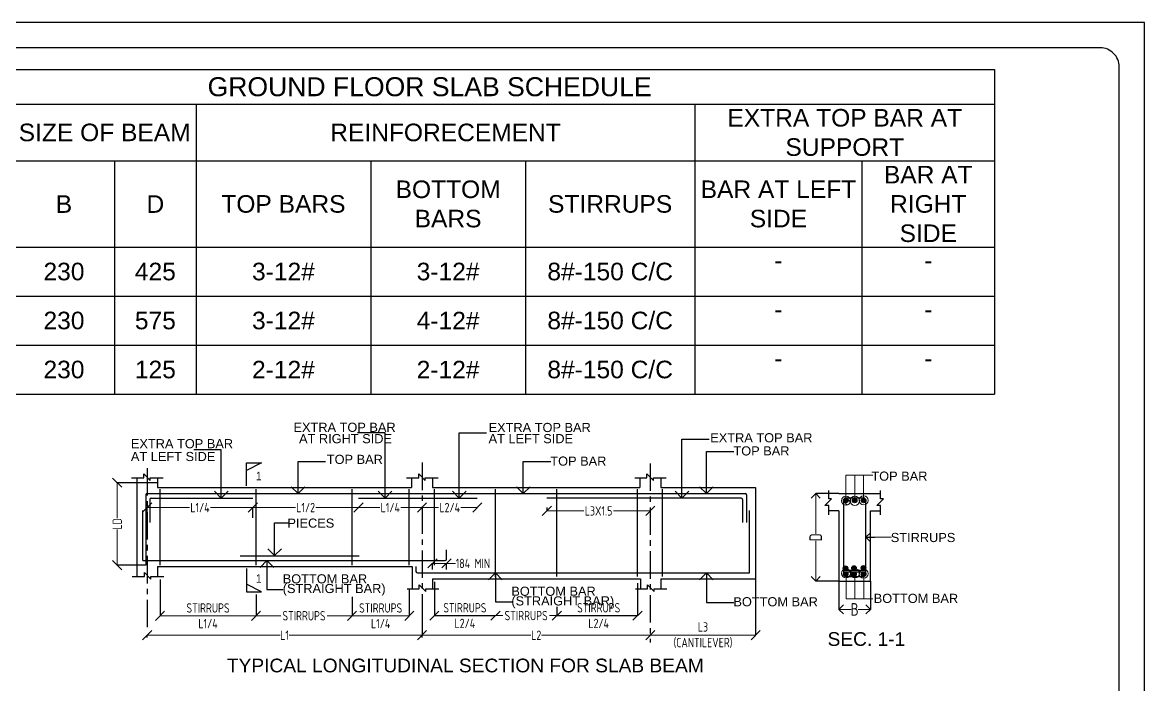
# Model space of a CAD drawing. Header units: inches. Extents: x -605 to 2991212, y -2872845 to 0.
# Drawn here: x 2813814 to 2852874, y -2649966 to -2626902 of the extents above; entities that cross this region are included whole.
import ezdxf
from ezdxf.enums import TextEntityAlignment as Align

# ---------------------------------------------------------------- set-up
doc = ezdxf.new("R2010")
doc.units = ezdxf.units.IN
doc.header["$LTSCALE"] = 600
doc.header["$MEASUREMENT"] = 0
doc.linetypes.add('CENTER', pattern=[2, 1.25, -0.25, 0.25, -0.25])
for name, color, linetype, lineweight in [('BLOCK', 7, 'Continuous', 30), ('ELE', 30, 'Continuous', 18), ('L4', 4, 'Continuous', 30), ('rDIMension', 1, 'Continuous', 18), ('rRCC 1', 3, 'Continuous', 25), ('rRCC 2', 40, 'Continuous', 15), ('rREINF 1', 1, 'Continuous', 25), ('rREINF 2', 4, 'Continuous', 25), ('rSHEET', 2, 'Continuous', 30), ('TEXT6', 6, 'Continuous', 50)]:
    doc.layers.add(name, color=color, linetype=linetype, lineweight=lineweight)
doc.layers.add('see level', color=2, linetype='Continuous')
doc.styles.add('DIM', font='geniso.shx', dxfattribs={"width": 0.85})
doc.styles.add('ROMANS', font='arial.ttf')
doc.styles.get("Standard").update_dxf_attribs({"font": 'arial.ttf'})
doc.styles.add('style1', font='arial.ttf', dxfattribs={"height": 8})
doc.dimstyles.new('ST-100', dxfattribs={"dimscale": 100, "dimtxt": 2.5, "dimasz": 2, "dimexe": 0.18, "dimexo": 0.0625, "dimgap": 0.2, "dimtad": 0, "dimdec": 0, "dimzin": 0, "dimdsep": 46, "dimtxsty": 'DIM', "dimblk": 'OPEN90', "dimcen": 0.09, "dimclrd": 256, "dimclrt": 7, "dimadec": 0, "dimazin": 0, "dimtfac": 1, "dimtdec": 0, "dimtofl": 0, "dimtmove": 0, "dimatfit": 3, "dimldrblk": 'OPEN90', "dimfxl": 1, "dimtolj": 1, "dimtzin": 0, "dimlwd": -1, "dimarcsym": 0})
doc.dimstyles.new('ST-50', dxfattribs={"dimscale": 100, "dimtxt": 2.5, "dimasz": 2, "dimexe": 0.18, "dimexo": 0.0625, "dimgap": 0.2, "dimtad": 0, "dimdec": 0, "dimlfac": 0.5, "dimzin": 0, "dimdsep": 46, "dimtxsty": 'DIM', "dimblk": 'OPEN90', "dimcen": 0.09, "dimclrd": 256, "dimclrt": 7, "dimadec": 0, "dimazin": 0, "dimtfac": 1, "dimtdec": 0, "dimtofl": 0, "dimtmove": 0, "dimatfit": 3, "dimldrblk": 'OPEN90', "dimfxl": 1, "dimtolj": 1, "dimtzin": 0, "dimlwd": -1, "dimarcsym": 0})

# ---------------------------------------------------------------- blocks, each defined once
blk = doc.blocks.new('*T2474')
at = {"layer": 'see level', "color": 0, "linetype": 'ByBlock', "lineweight": -2}
for p, q in [((0, 0), (39333, 0)), ((0, 0), (0, -6182)), ((39333, 0), (39333, -11302)), ((0, -1200), (39333, -1200)), ((5174, -1200), (5174, -11302)), ((11536, -1200), (11536, -11302)), ((28903, -1200), (28903, -11302)), ((5174, -3181), (39333, -3181)), ((8703, -3181), (8703, -11302)), ((17619, -3181), (17619, -11302)), ((23000, -3181), (23000, -11302)), ((34714, -3181), (34714, -11302)), ((0, -6182), (39333, -6182)), ((0, -6182), (0, -11302)), ((0, -7889), (39333, -7889)), ((0, -9596), (39333, -9596)), ((0, -11302), (39333, -11302))]:
    blk.add_line(p, q, dxfattribs=at)
at = {"layer": 'see level', "color": 0, "linetype": 'ByBlock'}
for s, insert, char_height, width, attachment_point in [('GROUND FLOOR SLAB SCHEDULE', (19667, -600), 661.62, 39015.72, 5), ('EXTRA TOP BAR AT SUPPORT', (34118, -2191), 612, 10112.72, 5), ('SIZE OF BEAM', (8355, -2191), 612, 6044.35, 5), ('REINFORECEMENT', (20220, -2191), 612, 17049.22, 5), ('BEAM MARKED', (2587, -3691), 612, 4856.7, 5), ('BAR AT RIGHT SIDE', (37024, -4682), 612, 4301.57, 5), ('BOTTOM BARS', (20310, -4682), 612, 5062.93, 5), ('BAR AT LEFT SIDE', (31809, -4682), 612, 5493.58, 5), ('B', (6939, -4682), 612, 3211.64, 5), ('D', (10120, -4682), 612, 2515.13, 5), ('TOP BARS', (14578, -4682), 612, 5765.72, 5), ('STIRRUPS', (25951, -4682), 612, 5585.43, 5), ('B1', (2587, -7036), 612, 4856.7, 5), ('230', (6939, -7036), 612, 3211.64, 5), ('425', (10120, -7036), 612, 2515.13, 5), ('3-12#', (14578, -7036), 612, 5765.72, 5), ('3-12#', (20310, -7036), 612, 5062.93, 5), ('8#-150 C/C', (25951, -7036), 612, 5585.43, 5), ('-', (31809, -6341), 612, 5493.58, 2), ('-', (37024, -6341), 612, 4301.57, 2), ('B2', (2587, -8742), 612, 4856.7, 5), ('230', (6939, -8742), 612, 3211.64, 5), ('575', (10120, -8742), 612, 2515.13, 5), ('3-12#', (14578, -8742), 612, 5765.72, 5), ('4-12#', (20310, -8742), 612, 5062.93, 5), ('8#-150 C/C', (25951, -8742), 612, 5585.43, 5), ('-', (31809, -8048), 612, 5493.58, 2), ('-', (37024, -8048), 612, 4301.57, 2), ('SB', (2587, -10449), 612, 4856.7, 5), ('230', (6939, -10449), 612, 3211.64, 5), ('125', (10120, -10449), 612, 2515.13, 5), ('2-12#', (14578, -10449), 612, 5765.72, 5), ('2-12#', (20310, -10449), 612, 5062.93, 5), ('8#-150 C/C', (25951, -10449), 612, 5585.43, 5), ('-', (31809, -9754), 612, 5493.58, 2), ('-', (37024, -9754), 612, 4301.57, 2)]:
    blk.add_mtext(s, dxfattribs=dict(at, insert=insert, char_height=char_height, width=width, attachment_point=attachment_point))
blk = doc.blocks.new('_Open90')
at = {"color": 0, "linetype": 'ByBlock', "lineweight": -2}
for p, q in [((0, 0), (-1, 0)), ((-0.5, 0.5), (0, 0)), ((0, 0), (-0.5, -0.5))]:
    blk.add_line(p, q, dxfattribs=at)
blk = doc.blocks.new('*D2476')
at = {"layer": 'Defpoints', "color": 0}
for p in [(1675055, -340281), (1675339, -340281), (1675562, -342196)]:
    blk.add_point(p, dxfattribs=at)
at = {"layer": 'rDIMension', "color": 0, "lineweight": -2}
for p, q in [((1675339, -340281), (1675055, -340281)), ((1675562, -342196), (1675055, -342196))]:
    blk.add_line(p, q, dxfattribs=at)
at = {"layer": 'rDIMension'}
for p, q in [((1675055, -340481), (1675055, -341160)), ((1675055, -341996), (1675055, -341317))]:
    blk.add_line(p, q, dxfattribs=at)
at = {"layer": 'rDIMension', "xscale": 200, "yscale": 200, "zscale": 200}
for p, rotation in [((1675055, -340281), 90), ((1675055, -342196), 270)]:
    blk.add_blockref('_Open90', p, dxfattribs=dict(at, rotation=rotation))
at = {"layer": 'rDIMension', "color": 7, "insert": (1675055, -341239), "char_height": 275, "attachment_point": 5, "rotation": 90, "style": 'DIM'}
blk.add_mtext('\\A1;D', dxfattribs=at)
blk = doc.blocks.new('*D2477')
at = {"layer": 'Defpoints', "color": 0}
for p in [(1675562, -342196), (1676252, -342196), (1676252, -342817)]:
    blk.add_point(p, dxfattribs=at)
at = {"layer": 'rDIMension', "color": 0, "lineweight": -2}
for p, q in [((1675562, -342196), (1675562, -342817)), ((1676252, -342196), (1676252, -342817))]:
    blk.add_line(p, q, dxfattribs=at)
at = {"layer": 'rDIMension'}
for p, q in [((1675762, -342817), (1675828, -342817)), ((1676052, -342817), (1675985, -342817))]:
    blk.add_line(p, q, dxfattribs=at)
at = {"layer": 'rDIMension', "xscale": 200, "yscale": 200, "zscale": 200, "rotation": 180}
blk.add_blockref('_Open90', (1675562, -342817), dxfattribs=at)
at = {"layer": 'rDIMension', "xscale": 200, "yscale": 200, "zscale": 200}
blk.add_blockref('_Open90', (1676252, -342817), dxfattribs=at)
at = {"layer": 'rDIMension', "color": 7, "insert": (1675907, -342817), "char_height": 275, "attachment_point": 5, "style": 'DIM'}
blk.add_mtext('\\A1;B', dxfattribs=at)
blk = doc.blocks.new('_Oblique')
at = {"color": 0, "lineweight": -2}
blk.add_line((-0.5, -0.5), (0.5, 0.5), dxfattribs=at)
blk = doc.blocks.new('*D2478')
at = {"layer": 'Defpoints', "color": 0}
for p in [(1671157, -342241), (1669392, -342761), (1669392, -342952)]:
    blk.add_point(p, dxfattribs=at)
at = {"layer": 'rDIMension', "color": 0, "lineweight": -2}
for p, q in [((1671157, -342241), (1671157, -342952)), ((1669392, -342761), (1669392, -342952))]:
    blk.add_line(p, q, dxfattribs=at)
at = {"layer": 'rDIMension'}
for p, q in [((1669392, -342952), (1669799, -342952)), ((1671157, -342952), (1670815, -342952))]:
    blk.add_line(p, q, dxfattribs=at)
at = {"layer": 'rDIMension', "xscale": 200, "yscale": 200, "zscale": 200, "rotation": 180}
blk.add_blockref('_Oblique', (1669392, -342952), dxfattribs=at)
at = {"layer": 'rDIMension', "xscale": 200, "yscale": 200, "zscale": 200}
blk.add_blockref('_Oblique', (1671157, -342952), dxfattribs=at)
at = {"layer": 'rDIMension', "color": 7, "insert": (1670307, -342952), "char_height": 205, "attachment_point": 5, "style": 'DIM'}
blk.add_mtext('\\A1;STIRRUPS\\PL2/4', dxfattribs=at)
blk = doc.blocks.new('*D2479')
at = {"layer": 'Defpoints', "color": 0}
for p in [(1668049, -342952), (1668049, -342952), (1669392, -342952)]:
    blk.add_point(p, dxfattribs=at)
at = {"layer": 'rDIMension', "color": 0, "lineweight": -2}
for p, q in [((1668049, -342952), (1668049, -342952)), ((1669392, -342952), (1669392, -342952))]:
    blk.add_line(p, q, dxfattribs=at)
at = {"layer": 'rDIMension'}
for p, q in [((1668049, -342952), (1668212, -342952)), ((1669392, -342952), (1669228, -342952))]:
    blk.add_line(p, q, dxfattribs=at)
at = {"layer": 'rDIMension', "xscale": 200, "yscale": 200, "zscale": 200, "rotation": 180}
blk.add_blockref('_Oblique', (1668049, -342952), dxfattribs=at)
at = {"layer": 'rDIMension', "xscale": 200, "yscale": 200, "zscale": 200}
blk.add_blockref('_Oblique', (1669392, -342952), dxfattribs=at)
at = {"layer": 'rDIMension', "color": 7, "insert": (1668720, -342952), "char_height": 205, "attachment_point": 5, "style": 'DIM'}
blk.add_mtext('\\A1;STIRRUPS', dxfattribs=at)
blk = doc.blocks.new('*D2480')
at = {"layer": 'Defpoints', "color": 0}
for p in [(1666712, -342211), (1668049, -342952), (1668049, -342952)]:
    blk.add_point(p, dxfattribs=at)
at = {"layer": 'rDIMension', "color": 0, "lineweight": -2}
for p, q in [((1666712, -342211), (1666712, -342952)), ((1668049, -342952), (1668049, -342952))]:
    blk.add_line(p, q, dxfattribs=at)
at = {"layer": 'rDIMension'}
for p, q in [((1666712, -342952), (1666873, -342952)), ((1668049, -342952), (1667888, -342952))]:
    blk.add_line(p, q, dxfattribs=at)
at = {"layer": 'rDIMension', "xscale": 200, "yscale": 200, "zscale": 200, "rotation": 180}
blk.add_blockref('_Oblique', (1666712, -342952), dxfattribs=at)
at = {"layer": 'rDIMension', "xscale": 200, "yscale": 200, "zscale": 200}
blk.add_blockref('_Oblique', (1668049, -342952), dxfattribs=at)
at = {"layer": 'rDIMension', "color": 7, "insert": (1667380, -342952), "char_height": 205, "attachment_point": 5, "style": 'DIM'}
blk.add_mtext('\\A1;STIRRUPS\\PL2/4', dxfattribs=at)
blk = doc.blocks.new('*D2481')
at = {"layer": 'Defpoints', "color": 0}
for p in [(1666444, -343382), (1660430, -343431), (1666444, -343431)]:
    blk.add_point(p, dxfattribs=at)
at = {"layer": 'rDIMension', "color": 0, "lineweight": -2}
for p, q in [((1660430, -343431), (1660430, -343382)), ((1666444, -343431), (1666444, -343382))]:
    blk.add_line(p, q, dxfattribs=at)
at = {"layer": 'rDIMension'}
for p, q in [((1660430, -343382), (1663339, -343382)), ((1666444, -343382), (1663535, -343382))]:
    blk.add_line(p, q, dxfattribs=at)
at = {"layer": 'rDIMension', "xscale": 200, "yscale": 200, "zscale": 200, "rotation": 180}
blk.add_blockref('_Oblique', (1660430, -343382), dxfattribs=at)
at = {"layer": 'rDIMension', "xscale": 200, "yscale": 200, "zscale": 200}
blk.add_blockref('_Oblique', (1666444, -343382), dxfattribs=at)
at = {"layer": 'rDIMension', "color": 7, "insert": (1663437, -343382), "char_height": 205, "attachment_point": 5, "style": 'DIM'}
blk.add_mtext('\\A1;L1', dxfattribs=at)
blk = doc.blocks.new('*D2482')
at = {"layer": 'Defpoints', "color": 0}
for p in [(1666444, -343068), (1671437, -343382), (1671437, -343382)]:
    blk.add_point(p, dxfattribs=at)
at = {"layer": 'rDIMension', "color": 0, "lineweight": -2}
for p, q in [((1666444, -343068), (1666444, -343382)), ((1671437, -343382), (1671437, -343382))]:
    blk.add_line(p, q, dxfattribs=at)
at = {"layer": 'rDIMension'}
for p, q in [((1666444, -343382), (1668825, -343382)), ((1671437, -343382), (1669056, -343382))]:
    blk.add_line(p, q, dxfattribs=at)
at = {"layer": 'rDIMension', "xscale": 200, "yscale": 200, "zscale": 200, "rotation": 180}
blk.add_blockref('_Oblique', (1666444, -343382), dxfattribs=at)
at = {"layer": 'rDIMension', "xscale": 200, "yscale": 200, "zscale": 200}
blk.add_blockref('_Oblique', (1671437, -343382), dxfattribs=at)
at = {"layer": 'rDIMension', "color": 7, "insert": (1668941, -343382), "char_height": 205, "attachment_point": 5, "style": 'DIM'}
blk.add_mtext('\\A1;L2', dxfattribs=at)
blk = doc.blocks.new('*D2483')
at = {"layer": 'Defpoints', "color": 0}
for p in [(1673741, -342147), (1671437, -343382), (1673741, -343382)]:
    blk.add_point(p, dxfattribs=at)
at = {"layer": 'rDIMension', "color": 0, "lineweight": -2}
for p, q in [((1673741, -342147), (1673741, -343382)), ((1671437, -343382), (1671437, -343382))]:
    blk.add_line(p, q, dxfattribs=at)
at = {"layer": 'rDIMension'}
for p, q in [((1671437, -343382), (1671889, -343382)), ((1673741, -343382), (1673288, -343382))]:
    blk.add_line(p, q, dxfattribs=at)
at = {"layer": 'rDIMension', "xscale": 200, "yscale": 200, "zscale": 200, "rotation": 180}
blk.add_blockref('_Oblique', (1671437, -343382), dxfattribs=at)
at = {"layer": 'rDIMension', "xscale": 200, "yscale": 200, "zscale": 200}
blk.add_blockref('_Oblique', (1673741, -343382), dxfattribs=at)
at = {"layer": 'rDIMension', "color": 7, "insert": (1672589, -343382), "char_height": 205, "attachment_point": 5, "style": 'DIM'}
blk.add_mtext('\\A1;L3\\P(CANTILEVER)', dxfattribs=at)
blk = doc.blocks.new('*D2484')
at = {"layer": 'Defpoints', "color": 0}
for p in [(1666164, -342363), (1664911, -342538), (1664911, -342956)]:
    blk.add_point(p, dxfattribs=at)
at = {"layer": 'rDIMension', "color": 0, "lineweight": -2}
for p, q in [((1666164, -342363), (1666164, -342956)), ((1664911, -342538), (1664911, -342956))]:
    blk.add_line(p, q, dxfattribs=at)
at = {"layer": 'rDIMension'}
for p, q in [((1664911, -342956), (1665030, -342956)), ((1666164, -342956), (1666045, -342956))]:
    blk.add_line(p, q, dxfattribs=at)
at = {"layer": 'rDIMension', "xscale": 200, "yscale": 200, "zscale": 200, "rotation": 180}
blk.add_blockref('_Oblique', (1664911, -342956), dxfattribs=at)
at = {"layer": 'rDIMension', "xscale": 200, "yscale": 200, "zscale": 200}
blk.add_blockref('_Oblique', (1666164, -342956), dxfattribs=at)
at = {"layer": 'rDIMension', "color": 7, "insert": (1665537, -342956), "char_height": 205, "attachment_point": 5, "style": 'DIM'}
blk.add_mtext('\\A1;STIRRUPS\\PL1/4', dxfattribs=at)
blk = doc.blocks.new('*D2485')
at = {"layer": 'Defpoints', "color": 0}
for p in [(1662811, -342487), (1664911, -342584), (1662811, -342956)]:
    blk.add_point(p, dxfattribs=at)
at = {"layer": 'rDIMension', "color": 0, "lineweight": -2}
for p, q in [((1662811, -342487), (1662811, -342956)), ((1664911, -342584), (1664911, -342956))]:
    blk.add_line(p, q, dxfattribs=at)
at = {"layer": 'rDIMension'}
for p, q in [((1662811, -342956), (1663353, -342956)), ((1664911, -342956), (1664369, -342956))]:
    blk.add_line(p, q, dxfattribs=at)
at = {"layer": 'rDIMension', "xscale": 200, "yscale": 200, "zscale": 200, "rotation": 180}
blk.add_blockref('_Oblique', (1662811, -342956), dxfattribs=at)
at = {"layer": 'rDIMension', "xscale": 200, "yscale": 200, "zscale": 200}
blk.add_blockref('_Oblique', (1664911, -342956), dxfattribs=at)
at = {"layer": 'rDIMension', "color": 7, "insert": (1663861, -342956), "char_height": 205, "attachment_point": 5, "style": 'DIM'}
blk.add_mtext('\\A1;STIRRUPS', dxfattribs=at)
blk = doc.blocks.new('*D2486')
at = {"layer": 'Defpoints', "color": 0}
for p in [(1660711, -342165), (1662811, -342561), (1660711, -342956)]:
    blk.add_point(p, dxfattribs=at)
at = {"layer": 'rDIMension', "color": 0, "lineweight": -2}
for p, q in [((1660711, -342165), (1660711, -342956)), ((1662811, -342561), (1662811, -342956))]:
    blk.add_line(p, q, dxfattribs=at)
at = {"layer": 'rDIMension'}
for p, q in [((1660711, -342956), (1661253, -342956)), ((1662811, -342956), (1662269, -342956))]:
    blk.add_line(p, q, dxfattribs=at)
at = {"layer": 'rDIMension', "xscale": 200, "yscale": 200, "zscale": 200, "rotation": 180}
blk.add_blockref('_Oblique', (1660711, -342956), dxfattribs=at)
at = {"layer": 'rDIMension', "xscale": 200, "yscale": 200, "zscale": 200}
blk.add_blockref('_Oblique', (1662811, -342956), dxfattribs=at)
at = {"layer": 'rDIMension', "color": 7, "insert": (1661761, -342956), "char_height": 205, "attachment_point": 5, "style": 'DIM'}
blk.add_mtext('\\A1;STIRRUPS\\PL1/4', dxfattribs=at)
blk = doc.blocks.new('*D2487')
at = {"layer": 'Defpoints', "color": 0}
for p in [(1662741, -340587), (1660430, -340860), (1662741, -340810)]:
    blk.add_point(p, dxfattribs=at)
at = {"layer": 'rDIMension', "color": 0, "lineweight": -2}
for p, q in [((1660430, -340860), (1660430, -340587)), ((1662741, -340810), (1662741, -340587))]:
    blk.add_line(p, q, dxfattribs=at)
at = {"layer": 'rDIMension'}
for p, q in [((1660430, -340587), (1661356, -340587)), ((1662741, -340587), (1661814, -340587))]:
    blk.add_line(p, q, dxfattribs=at)
at = {"layer": 'rDIMension', "xscale": 200, "yscale": 200, "zscale": 200, "rotation": 180}
blk.add_blockref('_Oblique', (1660430, -340587), dxfattribs=at)
at = {"layer": 'rDIMension', "xscale": 200, "yscale": 200, "zscale": 200}
blk.add_blockref('_Oblique', (1662741, -340587), dxfattribs=at)
at = {"layer": 'rDIMension', "color": 7, "insert": (1661585, -340587), "char_height": 205, "attachment_point": 5, "style": 'DIM'}
blk.add_mtext('\\A1;L1/4', dxfattribs=at)
blk = doc.blocks.new('*D2488')
at = {"layer": 'Defpoints', "color": 0}
for p in [(1662741, -340587), (1665053, -340587), (1665053, -340587)]:
    blk.add_point(p, dxfattribs=at)
at = {"layer": 'rDIMension', "color": 0, "lineweight": -2}
for p, q in [((1662741, -340587), (1662741, -340587)), ((1665053, -340587), (1665053, -340587))]:
    blk.add_line(p, q, dxfattribs=at)
at = {"layer": 'rDIMension'}
for p, q in [((1662741, -340587), (1663676, -340587)), ((1665053, -340587), (1664117, -340587))]:
    blk.add_line(p, q, dxfattribs=at)
at = {"layer": 'rDIMension', "xscale": 200, "yscale": 200, "zscale": 200, "rotation": 180}
blk.add_blockref('_Oblique', (1662741, -340587), dxfattribs=at)
at = {"layer": 'rDIMension', "xscale": 200, "yscale": 200, "zscale": 200}
blk.add_blockref('_Oblique', (1665053, -340587), dxfattribs=at)
at = {"layer": 'rDIMension', "color": 7, "insert": (1663897, -340587), "char_height": 205, "attachment_point": 5, "style": 'DIM'}
blk.add_mtext('\\A1;L1/2', dxfattribs=at)
blk = doc.blocks.new('*D2489')
at = {"layer": 'Defpoints', "color": 0}
for p in [(1665053, -340587), (1666444, -340587), (1666444, -340587)]:
    blk.add_point(p, dxfattribs=at)
at = {"layer": 'rDIMension', "color": 0, "lineweight": -2}
for p, q in [((1665053, -340587), (1665053, -340587)), ((1666444, -340587), (1666444, -340587))]:
    blk.add_line(p, q, dxfattribs=at)
at = {"layer": 'rDIMension'}
for p, q in [((1665053, -340587), (1665519, -340587)), ((1666444, -340587), (1665978, -340587))]:
    blk.add_line(p, q, dxfattribs=at)
at = {"layer": 'rDIMension', "xscale": 200, "yscale": 200, "zscale": 200, "rotation": 180}
blk.add_blockref('_Oblique', (1665053, -340587), dxfattribs=at)
at = {"layer": 'rDIMension', "xscale": 200, "yscale": 200, "zscale": 200}
blk.add_blockref('_Oblique', (1666444, -340587), dxfattribs=at)
at = {"layer": 'rDIMension', "color": 7, "insert": (1665748, -340587), "char_height": 205, "attachment_point": 5, "style": 'DIM'}
blk.add_mtext('\\A1;L1/4', dxfattribs=at)
blk = doc.blocks.new('*D2490')
at = {"layer": 'Defpoints', "color": 0}
for p in [(1666444, -340587), (1667652, -340587), (1667652, -340587)]:
    blk.add_point(p, dxfattribs=at)
at = {"layer": 'rDIMension', "color": 0, "lineweight": -2}
for p, q in [((1666444, -340587), (1666444, -340587)), ((1667652, -340587), (1667652, -340587))]:
    blk.add_line(p, q, dxfattribs=at)
at = {"layer": 'rDIMension'}
for p, q in [((1666444, -340587), (1666801, -340587)), ((1667652, -340587), (1667294, -340587))]:
    blk.add_line(p, q, dxfattribs=at)
at = {"layer": 'rDIMension', "xscale": 200, "yscale": 200, "zscale": 200, "rotation": 180}
blk.add_blockref('_Oblique', (1666444, -340587), dxfattribs=at)
at = {"layer": 'rDIMension', "xscale": 200, "yscale": 200, "zscale": 200}
blk.add_blockref('_Oblique', (1667652, -340587), dxfattribs=at)
at = {"layer": 'rDIMension', "color": 7, "insert": (1667048, -340587), "char_height": 205, "attachment_point": 5, "style": 'DIM'}
blk.add_mtext('\\A1;L2/4', dxfattribs=at)
blk = doc.blocks.new('*D2491')
at = {"layer": 'Defpoints', "color": 0}
for p in [(1669173, -340587), (1669173, -340660), (1671437, -340660)]:
    blk.add_point(p, dxfattribs=at)
at = {"layer": 'rDIMension', "color": 0, "lineweight": -2}
for p, q in [((1669173, -340587), (1669173, -340660)), ((1671437, -340660), (1671437, -340660))]:
    blk.add_line(p, q, dxfattribs=at)
at = {"layer": 'rDIMension'}
for p, q in [((1669173, -340660), (1669980, -340660)), ((1671437, -340660), (1670630, -340660))]:
    blk.add_line(p, q, dxfattribs=at)
at = {"layer": 'rDIMension', "xscale": 200, "yscale": 200, "zscale": 200, "rotation": 180}
blk.add_blockref('_Oblique', (1669173, -340660), dxfattribs=at)
at = {"layer": 'rDIMension', "xscale": 200, "yscale": 200, "zscale": 200}
blk.add_blockref('_Oblique', (1671437, -340660), dxfattribs=at)
at = {"layer": 'rDIMension', "color": 7, "insert": (1670305, -340660), "char_height": 205, "attachment_point": 5, "style": 'DIM'}
blk.add_mtext('\\A1;L3X1.5', dxfattribs=at)
blk = doc.blocks.new('*D2492')
at = {"layer": 'Defpoints', "color": 0}
for p in [(1666673, -341943), (1666977, -341810), (1666977, -341943)]:
    blk.add_point(p, dxfattribs=at)
at = {"layer": 'rDIMension', "color": 0, "lineweight": -2}
for p, q in [((1666673, -341943), (1666673, -341810)), ((1666977, -341943), (1666977, -341810))]:
    blk.add_line(p, q, dxfattribs=at)
at = {"layer": 'rDIMension'}
for p, q in [((1666673, -341810), (1666977, -341810)), ((1666977, -341810), (1667177, -341810))]:
    blk.add_line(p, q, dxfattribs=at)
at = {"layer": 'rDIMension', "xscale": 200, "yscale": 200, "zscale": 200, "rotation": 180}
blk.add_blockref('_Oblique', (1666673, -341810), dxfattribs=at)
at = {"layer": 'rDIMension', "xscale": 200, "yscale": 200, "zscale": 200}
blk.add_blockref('_Oblique', (1666977, -341810), dxfattribs=at)
at = {"layer": 'rDIMension', "color": 7, "insert": (1667555, -341810), "char_height": 205, "attachment_point": 5, "style": 'DIM'}
blk.add_mtext('\\A1;184 MIN', dxfattribs=at)
blk = doc.blocks.new('*D2493')
at = {"layer": 'Defpoints', "color": 0}
for p in [(1660659, -340043), (1659774, -341848), (1660399, -341848)]:
    blk.add_point(p, dxfattribs=at)
at = {"layer": 'rDIMension', "color": 0, "lineweight": -2}
for p, q in [((1660659, -340043), (1659774, -340043)), ((1660399, -341848), (1659774, -341848))]:
    blk.add_line(p, q, dxfattribs=at)
at = {"layer": 'rDIMension'}
for p, q in [((1659774, -340043), (1659774, -340821)), ((1659774, -341848), (1659774, -341070))]:
    blk.add_line(p, q, dxfattribs=at)
at = {"layer": 'rDIMension', "xscale": 200, "yscale": 200, "zscale": 200}
for p, rotation in [((1659774, -340043), 90), ((1659774, -341848), 270)]:
    blk.add_blockref('_Oblique', p, dxfattribs=dict(at, rotation=rotation))
at = {"layer": 'rDIMension', "color": 7, "insert": (1659774, -340945), "char_height": 205, "attachment_point": 5, "rotation": 90, "style": 'DIM'}
blk.add_mtext('\\A1;LD', dxfattribs=at)
blk = doc.blocks.new('SMV-2')
at = {"layer": 'L4'}
for points in [[(0, 0), (0, -815), (-535, -815)], [(-535, -815), (0, -546)]]:
    blk.add_lwpolyline(points, dxfattribs=at)
at = {"layer": 'TEXT6', "style": 'ROMANS', "width": 0.85}
blk.add_attdef('SEC', text='', height=300, dxfattribs=at).set_placement((-410, -346), align=Align.MIDDLE_CENTER)
blk = doc.blocks.new('GBGB')
at = {"layer": 'rREINF 2'}
h = blk.add_hatch(color=256, dxfattribs=at)
h.dxf.hatch_style = 1
h.paths.add_polyline_path([(1675760.8, -340430.9, 1), (1675661.8, -340430.9, 1)])
h = blk.add_hatch(color=256, dxfattribs=at)
h.dxf.hatch_style = 1
h.paths.add_polyline_path([(1675956.3, -340430.9, 1), (1675857.3, -340430.9, 1)])
h = blk.add_hatch(color=256, dxfattribs=at)
h.dxf.hatch_style = 1
h.paths.add_polyline_path([(1676151.8, -340430.9, 1), (1676052.8, -340430.9, 1)])
h = blk.add_hatch(color=256, dxfattribs=at)
h.dxf.hatch_style = 1
h.paths.add_polyline_path([(1675757.2, -341913, 1), (1675658.2, -341913, 1)])
h = blk.add_hatch(color=256, dxfattribs=at)
h.dxf.hatch_style = 1
h.paths.add_polyline_path([(1675940.6, -341909.4, 1), (1675841.6, -341909.4, 1)])
h = blk.add_hatch(color=256, dxfattribs=at)
h.dxf.hatch_style = 1
h.paths.add_polyline_path([(1676149.1, -341907.1, 1), (1676050.1, -341907.1, 1)])
h = blk.add_hatch(color=256, dxfattribs=at)
h.dxf.hatch_style = 1
h.paths.add_polyline_path([(1675760.8, -342046.5, 1), (1675661.8, -342046.5, 1)])
h = blk.add_hatch(color=256, dxfattribs=at)
h.dxf.hatch_style = 1
h.paths.add_polyline_path([(1675940.6, -342046.5, 1), (1675841.6, -342046.5, 1)])
h = blk.add_hatch(color=256, dxfattribs=at)
h.dxf.hatch_style = 1
h.paths.add_polyline_path([(1676151.8, -342046.5, 1), (1676052.8, -342046.5, 1)])
at = {"color": 8, "linetype": 'CENTER', "ltscale": 0.8}
for p, q in [((1660429.7, -339726.5), (1660429.7, -343264.7)), ((1666444.2, -339603.6), (1666444.2, -343264.7)), ((1671436.9, -339624.3), (1671436.9, -343539.7))]:
    blk.add_line(p, q, dxfattribs=at)
at = {"layer": 'rDIMension', "linetype": 'ByBlock'}
for p, q in [((1660710.9, -342955.9), (1662810.9, -342955.9)), ((1664910.9, -342955.9), (1666163.9, -342955.9)), ((1671436.9, -343382.3), (1673740.5, -343382.3))]:
    blk.add_line(p, q, dxfattribs=at)
at = {"layer": 'rRCC 1'}
for p, q in [((1660200.5, -339933.9), (1660200.5, -342092.8)), ((1660658.9, -339933.9), (1660658.9, -340151.4)), ((1666215, -339933.9), (1666215, -340151.4)), ((1666673.4, -339933.9), (1666673.4, -340151.4)), ((1671207.7, -339933.9), (1671207.7, -340151.4)), ((1671666.1, -339933.9), (1671666.1, -340151.4)), ((1660658.9, -340151.4), (1666215, -340151.4)), ((1666673.4, -340151.4), (1671207.7, -340151.4)), ((1671666.1, -340151.4), (1673740.5, -340151.4)), ((1673740.5, -340151.4), (1673740.5, -342146.5)), ((1675561.8, -340281.4), (1675338.7, -340281.4)), ((1675561.8, -340281.4), (1676251.8, -340281.4)), ((1676251.8, -340281.4), (1676474.8, -340281.4)), ((1675561.8, -340656.4), (1675338.7, -340656.4)), ((1676251.8, -340656.4), (1676474.8, -340656.4)), ((1660658.9, -341876.2), (1666228.9, -341876.2)), ((1660658.9, -341876.2), (1660658.9, -342092.8)), ((1666228.9, -341876.2), (1666228.9, -342363.2)), ((1666673.4, -342017.5), (1671221.6, -342017.5)), ((1666673.4, -342146.5), (1671221.6, -342146.5)), ((1666673.4, -342146.5), (1666673.4, -342363.2)), ((1671221.6, -342146.5), (1671221.6, -342363.2)), ((1671666.1, -342146.5), (1673740.5, -342146.5)), ((1671666.1, -342146.5), (1671666.1, -342363.2))]:
    blk.add_line(p, q, dxfattribs=at)
at = {"layer": 'rRCC 1', "color": 1, "linetype": 'ByBlock'}
for p, q in [((1675674.6, -340464.1), (1675746.5, -340535.9)), ((1675747.3, -340396.9), (1675809, -340458.6)), ((1675661.8, -341958.9), (1676151.8, -341958.9)), ((1675661.8, -341997), (1676151.8, -341997))]:
    blk.add_line(p, q, dxfattribs=at)
at = {"layer": 'rRCC 1'}
for points in [[(1660088.8, -339933.9), (1660354.7, -339933.9), (1660354.7, -339851.9), (1660498.2, -339995.4), (1660498.2, -339933.9), (1660779.5, -339933.9)], [(1666103.3, -339933.9), (1666369.2, -339933.9), (1666369.2, -339851.9), (1666512.6, -339995.4), (1666512.6, -339933.9), (1666794, -339933.9)], [(1671096, -339933.9), (1671361.8, -339933.9), (1671361.8, -339851.9), (1671505.3, -339995.4), (1671505.3, -339933.9), (1671786.7, -339933.9)], [(1675338.7, -340744.4), (1675338.7, -340540.6), (1675256.8, -340540.6), (1675400.3, -340397.1), (1675338.7, -340397.1), (1675338.7, -340215.3)], [(1676474.8, -340744.4), (1676474.8, -340540.6), (1676392.9, -340540.6), (1676536.3, -340397.1), (1676474.8, -340397.1), (1676474.8, -340215.3)], [(1675561.8, -340656.4), (1675561.8, -342196), (1676251.8, -342196), (1676251.8, -340656.4)], [(1660102.7, -342092.8), (1660368.6, -342092.8), (1660368.6, -342010.9), (1660512.1, -342154.3), (1660512.1, -342092.8), (1660793.4, -342092.8)], [(1666117.2, -342363.2), (1666383, -342363.2), (1666383, -342281.2), (1666526.5, -342424.7), (1666526.5, -342363.2), (1666807.9, -342363.2)], [(1671109.9, -342363.2), (1671375.7, -342363.2), (1671375.7, -342281.2), (1671519.2, -342424.7), (1671519.2, -342363.2), (1671800.6, -342363.2)]]:
    blk.add_lwpolyline(points, dxfattribs=at)
at = {"layer": 'rRCC 1', "color": 1, "linetype": 'ByBlock'}
blk.add_lwpolyline([(1676102.3, -340381.4), (1675711.3, -340381.4, 0.4142136), (1675661.8, -340430.9), (1675661.8, -342046.5, 0.4142136), (1675711.3, -342096), (1676102.3, -342096, 0.4142136), (1676151.8, -342046.5), (1676151.8, -340430.9, 0.4142136)], format="xyb", close=True, dxfattribs=at)
blk.add_arc((1676085.6, -341890.3), 68.8, 275.3335, 343.95093, dxfattribs=at)
at = {"layer": 'rREINF 1'}
for p, q in [((1660710.9, -341847.6), (1660710.9, -340183.9)), ((1662810.9, -341847.6), (1662810.9, -340183.9)), ((1664910.9, -341847.6), (1664910.9, -340183.9)), ((1666163.9, -341847.6), (1666163.9, -340183.9)), ((1666712.1, -341847.6), (1666712.1, -340183.9)), ((1668048.7, -342104.1), (1668048.7, -340183.9)), ((1669391.7, -342094.1), (1669391.7, -340183.9)), ((1671156.6, -342094.1), (1671156.6, -340183.9)), ((1671704.8, -342094.1), (1671704.8, -340183.9)), ((1660429, -340280.5), (1673512.1, -340280.5)), ((1660485.5, -340409.3), (1660485.5, -340913.7)), ((1660515.5, -340379.3), (1662740.5, -340379.3)), ((1665052.6, -340379.3), (1667651.7, -340379.3)), ((1673425.5, -340379.3), (1669173.4, -340379.3)), ((1673455.5, -340409.3), (1673455.5, -340913.7)), ((1662467.2, -341647.4), (1665066.3, -341647.4)), ((1666977.4, -341716.2), (1666977.4, -341511.1)), ((1660336.7, -341746.2), (1666947.4, -341746.2)), ((1666310.6, -341876.1), (1666310.6, -341987.5)), ((1666340.6, -342017.5), (1673604.3, -342017.5)), ((1666705.8, -342952.2), (1668048.7, -342952.2)), ((1669391.7, -342952.2), (1671156.6, -342952.2))]:
    blk.add_line(p, q, dxfattribs=at)
at = {"layer": 'rREINF 1', "color": 1, "linetype": 'ByBlock'}
for p, q in [((1660399, -340310.5), (1660399, -341847.6)), ((1673542.1, -340310.5), (1673542.1, -340913.7)), ((1660336.7, -341746.2), (1660336.7, -340650.8)), ((1673604.3, -342017.5), (1673604.3, -340650.8))]:
    blk.add_line(p, q, dxfattribs=at)
at = {"layer": 'rREINF 1', "linetype": 'ByBlock'}
for centre, start, end in [((1660429, -340310.5), 90, 180), ((1673512.1, -340310.5), 0, 90)]:
    blk.add_arc(centre, 30, start, end, dxfattribs=at)
at = {"layer": 'rREINF 1'}
for centre, start, end in [((1660515.5, -340409.3), 90, 180), ((1673425.5, -340409.3), 0, 90), ((1666947.4, -341716.2), 270, 0), ((1666340.6, -341987.5), 180, 270)]:
    blk.add_arc(centre, 30, start, end, dxfattribs=at)
at = {"layer": 'rREINF 2'}
for centre in [(1675711.3, -340430.9), (1675906.8, -340430.9), (1676102.3, -340430.9), (1675707.7, -341913), (1675891.1, -341909.4), (1676099.6, -341907.1), (1675711.3, -342046.5), (1675891.1, -342046.5), (1676102.3, -342046.5)]:
    blk.add_circle(centre, 49.5, dxfattribs=at)
at = {"layer": 'BLOCK'}
ref = blk.add_blockref('SMV-2', (1662599.5, -340114.8), dxfattribs=dict(at, xscale=0.6250000000291038, yscale=0.6250000000145519, zscale=0.625, rotation=180))
ref.add_attrib('SEC', '1', dxfattribs={"layer": 'TEXT6', "height": 187.5, "style": 'ROMANS', "width": 0.85}).set_placement((1662872.5, -339898.4), align=Align.MIDDLE_CENTER)
ref = blk.add_blockref('SMV-2', (1662599.5, -341924.5), dxfattribs=dict(at, xscale=-0.6250000000291038, yscale=0.6250000000291038, zscale=0.6250000000291038))
ref.add_attrib('SEC', '1', dxfattribs={"layer": 'TEXT6', "height": 187.5, "style": 'ROMANS', "width": 0.85}).set_placement((1662872.5, -342141), align=Align.MIDDLE_CENTER)
at = {"layer": 'ELE', "style": 'style1'}
for s, p in [('EXTRA TOP BAR', (1663630.4, -338930.2)), ('EXTRA TOP BAR', (1667899, -338934.3)), ('AT RIGHT SIDE', (1663752.3, -339179.1)), ('AT LEFT SIDE', (1667899, -339178.1)), ('EXTRA TOP BAR', (1672748, -339159)), ('EXTRA TOP BAR', (1660073.8, -339288.7)), ('TOP BAR', (1673254.7, -339446.9)), ('AT LEFT SIDE', (1660073.8, -339569.6)), ('TOP BAR', (1664359.5, -339632.6)), ('TOP BAR', (1669249.2, -339670)), ('PIECES', (1663498.4, -341027.7)), ('BOTTOM BAR', (1663395.2, -342247.6)), ('(STRAIGHT BAR)', (1663395.2, -342459.2)), ('BOTTOM BAR', (1668395.9, -342518.9)), ('(STRAIGHT BAR)', (1668395.9, -342730.4)), ('BOTTOM BAR', (1673254.7, -342749))]:
    blk.add_text(s, height=200, dxfattribs=at).set_placement(p)
at = {"layer": 'ELE', "color": 0, "style": 'style1'}
for s, p in [('TOP BAR', (1676272.7, -339999.2)), ('STIRRUPS', (1676697.1, -341342.7)), ('BOTTOM BAR', (1676324.3, -342674.8))]:
    blk.add_text(s, height=200, dxfattribs=at).set_placement(p)
at = {"layer": 'rRCC 2'}
for s, p in [('SEC. 1-1', (1675313.8, -343615.2)), ('TYPICAL LONGITUDINAL SECTION FOR SLAB BEAM', (1662173.7, -344194.1))]:
    blk.add_text(s, height=300, dxfattribs=at).set_placement(p)
at = {"layer": 'rDIMension', "linetype": 'ByBlock'}
for base, p1, p2, text, override, picture, middle in [((1659774.4, -341847.6), (1660658.9, -340042.6), (1660399, -341847.6), 'LD', {"dimtxt": 2.05, "dimexe": 0, "dimexo": 0, "dimblk1": 'Oblique', "dimblk2": 'Oblique', "dimsah": 1, "dimfxl": 3, "dimtfillclr": 256, "dimarcsym": 1}, '*D2493', (1659774.4, -340945.1)), ((1675054.9, -340281.4), (1675561.8, -342196), (1675338.7, -340281.4), 'D', {"dimtxt": 2.75, "dimexe": 0, "dimexo": 0, "dimfxl": 3, "dimtfillclr": 256, "dimarcsym": 1}, '*D2476', (1675054.9, -341238.7))]:
    dim = blk.add_linear_dim(base=base, p1=p1, p2=p2, angle=90, text=text, dimstyle='ST-100', override=override, dxfattribs=at)
    dim.commit()
    dim.dimension.update_dxf_attribs({"geometry": picture, "text_midpoint": middle})
for base, p1, p2, text, override, picture, middle in [((1662740.5, -340587.4), (1660429.7, -340860.1), (1662740.5, -340809.8), 'L1/4', {"dimtxt": 2.05, "dimexe": 0, "dimexo": 0, "dimblk1": 'Oblique', "dimblk2": 'Oblique', "dimsah": 1, "dimfxl": 3, "dimtfillclr": 256, "dimarcsym": 1}, '*D2487', (1661585.1, -340587.4)), ((1665052.6, -340587.4), (1662740.5, -340587.4), (1665052.6, -340587.4), 'L1/2', {"dimtxt": 2.05, "dimexe": 0, "dimexo": 0, "dimblk1": 'Oblique', "dimblk2": 'Oblique', "dimsah": 1, "dimfxl": 3, "dimtfillclr": 256, "dimarcsym": 1}, '*D2488', (1663896.6, -340587.4)), ((1666444.2, -340587.4), (1665052.6, -340587.4), (1666444.2, -340587.4), 'L1/4', {"dimtxt": 2.05, "dimexe": 0, "dimexo": 0, "dimblk1": 'Oblique', "dimblk2": 'Oblique', "dimsah": 1, "dimfxl": 3, "dimtfillclr": 256, "dimarcsym": 1}, '*D2489', (1665748.4, -340587.4)), ((1667651.7, -340587.4), (1666444.2, -340587.4), (1667651.7, -340587.4), 'L2/4', {"dimtxt": 2.05, "dimexe": 0, "dimexo": 0, "dimblk1": 'Oblique', "dimblk2": 'Oblique', "dimsah": 1, "dimfxl": 3, "dimtfillclr": 256, "dimarcsym": 1}, '*D2490', (1667047.9, -340587.4)), ((1669173.4, -340660.2), (1671436.9, -340660.2), (1669173.4, -340587.4), 'L3X1.5', {"dimtxt": 2.05, "dimexe": 0, "dimexo": 0, "dimblk1": 'Oblique', "dimblk2": 'Oblique', "dimsah": 1, "dimfxl": 3, "dimtfillclr": 256, "dimarcsym": 1}, '*D2491', (1670305.1, -340660.2)), ((1660710.9, -342955.9), (1662810.9, -342560.6), (1660710.9, -342165.2), 'STIRRUPS\\PL1/4', {"dimtxt": 2.05, "dimexe": 0, "dimexo": 0, "dimblk1": 'Oblique', "dimblk2": 'Oblique', "dimsah": 1, "dimfxl": 3, "dimtfillclr": 256, "dimarcsym": 1}, '*D2486', (1661760.9, -342955.9)), ((1673740.5, -343382.3), (1671436.9, -343382.3), (1673740.5, -342146.5), 'L3\\P(CANTILEVER)', {"dimtxt": 2.05, "dimexe": 0, "dimexo": 0, "dimblk1": 'Oblique', "dimblk2": 'Oblique', "dimsah": 1, "dimfxl": 3, "dimtfillclr": 256, "dimarcsym": 1}, '*D2483', (1672588.7, -343382.3)), ((1664910.9, -342955.9), (1666163.9, -342363.2), (1664910.9, -342537.5), 'STIRRUPS\\PL1/4', {"dimtxt": 2.05, "dimexe": 0, "dimexo": 0, "dimblk1": 'Oblique', "dimblk2": 'Oblique', "dimsah": 1, "dimfxl": 3, "dimtfillclr": 256, "dimarcsym": 1}, '*D2484', (1665537.4, -342955.9)), ((1668048.7, -342952.2), (1666712.1, -342211.3), (1668048.7, -342952.2), 'STIRRUPS\\PL2/4', {"dimtxt": 2.05, "dimexe": 0, "dimexo": 0, "dimblk1": 'Oblique', "dimblk2": 'Oblique', "dimsah": 1, "dimfxl": 3, "dimtfillclr": 256, "dimarcsym": 1}, '*D2480', (1667380.4, -342952.2)), ((1676251.8, -342816.7), (1675561.8, -342196), (1676251.8, -342196), 'B', {"dimtxt": 2.75, "dimexe": 0, "dimexo": 0, "dimfxl": 3, "dimtfillclr": 256, "dimarcsym": 1}, '*D2477', (1675906.8, -342816.7)), ((1662810.9, -342955.9), (1664910.9, -342583.8), (1662810.9, -342486.9), 'STIRRUPS', {"dimtxt": 2.05, "dimexe": 0, "dimexo": 0, "dimblk1": 'Oblique', "dimblk2": 'Oblique', "dimsah": 1, "dimfxl": 3, "dimtfillclr": 256, "dimarcsym": 1}, '*D2485', (1663860.9, -342955.9)), ((1671436.9, -343382.3), (1666444.2, -343068.1), (1671436.9, -343382.3), 'L2', {"dimtxt": 2.05, "dimexe": 0, "dimexo": 0, "dimblk1": 'Oblique', "dimblk2": 'Oblique', "dimsah": 1, "dimfxl": 3, "dimtfillclr": 256, "dimarcsym": 1}, '*D2482', (1668940.5, -343382.3)), ((1666444.2, -343382.3), (1660429.7, -343430.7), (1666444.2, -343430.7), 'L1', {"dimtxt": 2.05, "dimexe": 0, "dimexo": 0, "dimblk1": 'Oblique', "dimblk2": 'Oblique', "dimsah": 1, "dimfxl": 3, "dimtfillclr": 256, "dimarcsym": 1}, '*D2481', (1663437, -343382.3))]:
    dim = blk.add_linear_dim(base=base, p1=p1, p2=p2, text=text, dimstyle='ST-100', override=override, dxfattribs=at)
    dim.commit()
    dim.dimension.update_dxf_attribs({"geometry": picture, "text_midpoint": middle})
for base, p1, p2, text, picture, middle in [((1666977.4, -341810.4), (1666673.4, -341942.7), (1666977.4, -341942.7), '184 MIN', '*D2492', (1667554.6, -341810.4)), ((1669391.7, -342952.2), (1671156.6, -342241), (1669391.7, -342761.5), 'STIRRUPS\\PL2/4', '*D2478', (1670307.1, -342952.2)), ((1668048.7, -342952.2), (1669391.7, -342952.2), (1668048.7, -342952.2), 'STIRRUPS', '*D2479', (1668720.2, -342952.2))]:
    dim = blk.add_linear_dim(base=base, p1=p1, p2=p2, text=text, dimstyle='ST-100', override={"dimtxt": 2.05, "dimexe": 0, "dimexo": 0, "dimblk1": 'Oblique', "dimblk2": 'Oblique', "dimsah": 1, "dimfxl": 3, "dimtfillclr": 256, "dimarcsym": 1}, dxfattribs=at)
    dim.commit()
    dim.dimension.update_dxf_attribs({"geometry": picture, "text_midpoint": middle, "dimtype": 160})
at = {"layer": 'rDIMension'}
for points in [[(1675716.1, -340436.6), (1675716.1, -339879.6), (1676302.1, -339879.6)], [(1675911.3, -340440.4), (1675911.3, -339879.6), (1676302.1, -339879.6)], [(1676103.3, -340431.1), (1676103.3, -339879.6), (1676302.1, -339879.6)], [(1675718.6, -342028.6), (1675718.6, -342585.6), (1676304.6, -342585.6)], [(1675913.8, -342024.8), (1675913.8, -342585.6), (1676304.6, -342585.6)], [(1676105.8, -342034), (1676105.8, -342585.6), (1676304.6, -342585.6)]]:
    blk.add_leader(points, dimstyle='ST-50', override={"dimldrblk": 'Origin'}, dxfattribs=at)
blk.add_leader([(1676151.8, -341238.7), (1676712.9, -341238.7), (1676633.3, -341238.7)], dimstyle='ST-50', dxfattribs=at)
at = {"layer": 'rREINF 1', "annotation_type": 0, "has_hookline": 1, "hookline_direction": 0, "horizontal_direction": (-1, 0, 0)}
for points in [[(1665632.6, -340379.3), (1665632.6, -338951.3), (1665033.6, -338951.3)], [(1662049.2, -340379.2), (1662049.2, -339320.9), (1661450.2, -339320.9)]]:
    blk.add_leader(points, dimstyle='ST-100', override={"dimasz": 3}, dxfattribs=at)
at = {"layer": 'rREINF 1', "annotation_type": 0, "has_hookline": 1, "hookline_direction": 0}
for points in [[(1667255.8, -340379.3), (1667255.8, -338951.3), (1667854.8, -338951.3)], [(1672126.9, -340379.3), (1672126.9, -339093), (1672725.9, -339093)], [(1672664.2, -340280.5), (1672664.2, -339357.8), (1673263.2, -339357.8)], [(1663731.5, -340280.5), (1663731.5, -339580.9), (1664330.6, -339580.9)], [(1668658.6, -340280.5), (1668658.6, -339580.9), (1669257.7, -339580.9)], [(1663218.4, -341638.2), (1663218.4, -340924.6), (1663518.2, -340924.6)], [(1663048.1, -341746.2), (1663048.1, -342381.7), (1663403.7, -342381.7)], [(1668048.7, -342017.5), (1668048.7, -342653), (1668404.4, -342653)], [(1672664.2, -342017.5), (1672664.2, -342667.9), (1673263.2, -342667.9)]]:
    blk.add_leader(points, dimstyle='ST-100', override={"dimasz": 3}, dxfattribs=at)

msp = doc.modelspace()

# ---------------------------------------------------------------- linework, layer by layer
at = {"layer": 'rSHEET'}
msp.add_lwpolyline([(2852874.4, -2719745.2), (2852874.4, -2626902.4), (2787227.9, -2626902.4), (2787227.9, -2719745.2)], close=True, dxfattribs=at)
msp.add_lwpolyline([(2851991.8, -2718197.8), (2851991.8, -2628449.8, 0.4142136), (2851328.7, -2627786.7), (2788773.7, -2627786.7, 0.4142136), (2788110.5, -2628449.8), (2788110.5, -2718197.8, 0.4142136), (2788773.7, -2718861), (2851328.7, -2718861, 0.4142136)], format="xyb", close=True, dxfattribs=at)

# ---------------------------------------------------------------- block references
msp.add_blockref('*T2474', (2808321.2, -2628546.6))
at = {"layer": 'rRCC 1', "color": 7, "linetype": 'ByBlock', "xscale": 1.5912, "yscale": 1.5912, "zscale": 1.5912}
msp.add_blockref('GBGB', (176080.1, -2101857.7), dxfattribs=at)

doc.saveas('drawing.dxf')
